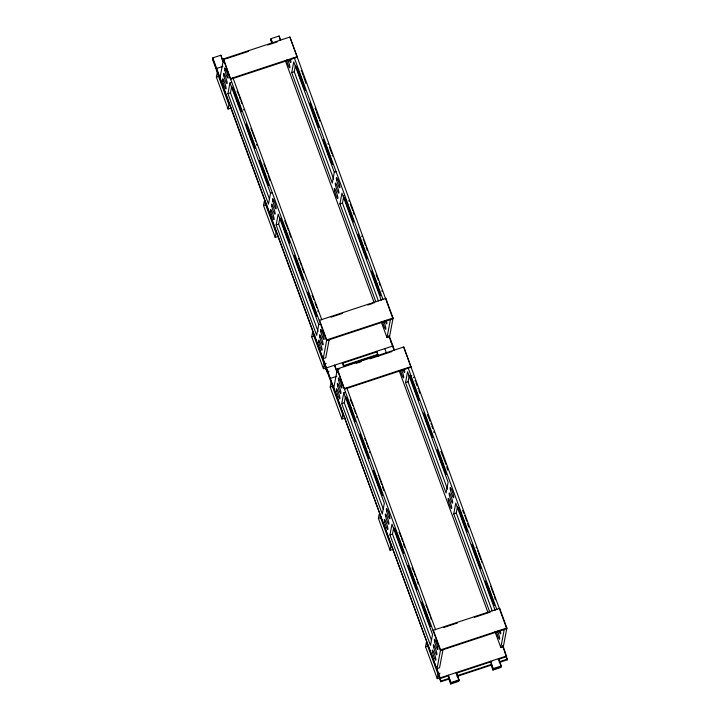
<?xml version="1.0" encoding="UTF-8"?>
<svg xmlns="http://www.w3.org/2000/svg" width="720" height="720" viewBox="0 0 720 720"><rect width="100%" height="100%" fill="white"/><g stroke="black" fill="none" stroke-linecap="round" stroke-linejoin="round"><path stroke-width="1.08" d="M223.596 62.595L220.878 55.206L212.778 57.879L212.508 59.319L217.287 72.324L217.422 71.604M216.522 69.147L216.657 68.427L222.975 66.348M228.087 109.044L216.369 77.139L217.206 72.702L228.924 104.607L228.087 109.044L231.228 108.009M220.878 55.206L222.687 61.2M220.032 77.634L223.569 58.914L289.89 37.044L297.099 56.673L296.964 57.393L230.643 79.272L223.569 58.914M229.968 82.872L270.513 193.302L268.479 204.102L227.925 93.663L229.968 82.872L231.651 82.314M269.46 199.062L230.454 92.835L231.678 86.355M280.647 40.221L279.099 36L270.999 38.673L270.729 40.113L271.863 43.2M279.099 36L280.125 39.888M289.89 37.044L392.931 318.753L326.61 340.632L223.434 59.634L225.126 59.085M275.22 237.402L263.502 205.497L264.339 201.06L276.057 232.965L275.22 237.402L278.361 236.367M291.717 72.621L293.751 61.83L334.305 172.26L332.262 183.06L291.717 72.621L294.246 71.793L295.47 65.313M276.138 224.964L278.172 214.164L318.726 324.603L316.683 335.394L276.138 224.964L278.667 224.127L279.891 217.647M325.521 368.001L323.424 368.694L311.715 336.789L312.552 332.361L326.97 371.808L328.995 371.142M375.84 301.734L339.921 203.922L341.964 193.122L381.357 300.402M319.401 321.003L319.545 320.283L385.857 298.404L393.066 318.033L389.538 336.753L387 337.59L381.204 321.804M378.369 300.897L342.459 203.085L343.881 195.525M319.545 320.283L326.754 339.912L323.217 358.632L325.746 357.795L329.148 339.795M323.424 368.694L324.27 364.257M326.97 371.808L324.225 363.24L324.09 363.951L326.196 363.258M330.336 379.107L330.471 378.387L336.789 376.299M341.901 419.004L330.183 387.099L331.02 382.671L342.738 414.567L341.901 419.004L345.042 417.969M331.236 381.555L331.101 382.275L326.322 369.27L326.592 367.83L392.913 345.951L392.778 346.671M333.846 387.585L337.383 368.874L403.704 346.995L410.913 366.633L410.778 367.353L344.457 389.223L337.383 368.874M343.773 392.823L384.327 503.262L382.284 514.053L341.739 403.623L343.773 392.823L345.465 392.265M383.274 509.013L344.268 402.786L345.492 396.306M385.722 299.124L385.857 298.404M387 337.59L390.402 319.59M390.663 342L390.798 341.28M393.543 349.848L393.678 349.128M403.704 346.995L506.745 628.713L440.424 650.592L337.248 369.594L339.777 368.757M390.114 550.296L378.396 518.4L379.233 513.963L390.951 545.868L390.114 550.296L393.255 549.261M405.522 382.581L407.565 371.781L448.119 482.22L446.076 493.011L405.522 382.581L408.06 381.744L409.284 375.264M389.943 534.915L391.986 524.115L432.54 634.554L430.497 645.354L389.943 534.915L392.481 534.078L393.705 527.607M439.335 677.961L437.238 678.654L425.529 646.749L426.366 642.321L440.784 681.768L448.884 679.095L449.019 678.375L440.919 681.048L440.784 681.768M490.041 612.738L453.735 513.873L455.778 503.082L495.171 610.362M433.215 630.954L433.35 630.234L499.671 608.364L506.88 627.993L503.343 646.704L500.814 647.541L495.018 631.755M492.183 610.857L456.264 513.036L457.488 506.565M433.35 630.234L440.559 649.872L437.031 668.583L439.56 667.746L442.962 649.755M437.238 678.654L438.084 674.217M448.695 675.729L440.271 678.51L212.778 57.879M450.684 684L450.954 682.56L448.254 675.198L450.819 683.28L458.919 680.607L456.354 672.525L459.054 679.887L458.784 681.327L450.684 684L448.884 679.095M499.536 609.075L499.671 608.364M491.157 665.145L491.292 664.425L457.119 675.702L456.984 676.422L491.157 665.145L492.957 670.059L501.057 667.386L501.327 665.946L498.627 658.584M492.957 670.059L493.227 668.619L490.527 661.257L493.092 669.339L501.192 666.666L498.492 659.304M500.814 647.541L504.216 629.55M504.468 651.951L504.603 651.231M502.857 645.372L506.592 656.631L498.168 659.412M507.492 659.088L499.392 661.752L499.257 662.472L507.357 659.808L502.722 646.092M226.593 58.599L248.697 51.3M267.651 45.054L277.119 41.931M216.369 77.139L219.51 76.104M230.778 78.552L297.099 56.673M227.925 93.663L230.454 92.835M270.513 193.302L272.205 192.744M334.305 172.26L335.988 171.702M263.502 205.497L266.643 204.462M339.921 203.922L342.459 203.085M330.984 317.178L342.567 313.362M367.83 305.028L373.095 303.291M318.726 324.603L320.409 324.045M311.715 336.789L314.856 335.754M326.754 339.912L393.066 318.033M342.252 363.339L376.983 351.882M343.305 365.742L377.478 354.474L377.343 355.194L344.178 366.129M356.193 363.339L361.458 361.602M369.882 358.83L391.986 351.54M330.183 387.099L333.324 386.064M344.592 388.503L410.913 366.633M410.157 376.137A32.157 4.365 71.7 0 1 413.361 383.607L414.243 385.911A25.632 3.483 71.7 0 1 415.413 389.097L416.556 392.382A32.472 4.41 71.7 0 1 419.166 400.653A32.157 4.365 71.7 0 1 415.971 393.174L415.08 390.87A25.632 3.483 71.7 0 1 413.91 387.684L412.776 384.39A32.472 4.41 71.7 0 1 410.157 376.119L411.849 375.561M341.739 403.623L344.268 402.786M378.396 518.4L381.537 517.356M453.735 513.873L456.264 513.036M443.745 627.48L457.434 622.971M474.273 617.409L487.962 612.9M425.529 646.749L428.67 645.714M440.559 649.872L506.88 627.993M440.01 673.209L437.895 673.911L438.03 673.191L440.919 681.048M440.406 677.79L506.727 655.911M456.057 673.299L491.85 661.491M450.954 682.56L459.054 679.887M493.227 668.619L501.327 665.946M302.076 72.828L302.373 73.584M315.594 109.638L315.891 110.394M350.289 204.12L350.586 204.876M415.89 382.779L416.187 383.535M429.408 419.598L430.002 421.11M477.612 550.89L477.909 551.646M252.099 131.436L251.802 130.68A32.157 4.365 71.7 0 0 250.92 128.475M265.32 167.49L265.617 168.246M300.015 261.972L300.312 262.728M313.533 298.791L313.83 299.547M379.134 477.45L379.431 478.206M352.179 414.207L351.297 411.903A25.632 3.483 71.7 0 1 350.127 408.726L348.984 405.432A32.472 4.41 71.7 0 1 346.374 397.161A32.157 4.365 71.7 0 1 349.569 404.649L350.46 406.953A25.632 3.483 71.7 0 1 351.63 410.139L352.764 413.424A32.472 4.41 71.7 0 1 355.374 421.695A32.157 4.365 71.7 0 1 352.179 414.207M427.347 608.742L427.644 609.498M329.409 147.204L329.706 147.969M364.104 241.686L364.401 242.451M377.613 278.505L378.207 280.044M443.223 457.164L443.52 457.929M491.427 588.456L491.724 589.221M238.581 94.626L238.878 95.391M286.794 225.918L287.388 227.457M352.395 404.577L352.692 405.342M400.608 535.878L400.905 536.643M302.67 74.349L302.967 75.123M350.883 205.641L351.171 206.415A25.632 3.483 71.7 0 1 352.053 208.791M416.484 384.3L416.781 385.074A25.632 3.483 71.7 0 1 417.069 385.866M464.688 515.601L464.985 516.375M252.396 132.201L252.693 132.975M265.914 169.011L266.211 169.785A25.632 3.483 71.7 0 1 267.093 172.161M300.609 263.493L300.906 264.267M366.21 442.152L366.507 442.935M379.728 478.971L380.025 479.745M414.423 573.453L414.72 574.227M427.941 610.263L428.229 611.037A25.632 3.483 71.7 0 1 429.111 613.413M294.183 57.537L383.058 299.592M407.988 367.497L496.872 609.552M294.246 71.793L333.639 179.073M408.06 381.744L447.453 489.024M389.043 335.412L394.461 350.172M388.908 336.132L393.939 349.839M505.917 655.875L507.357 659.808M285.372 60.804L374.247 302.859M399.186 370.755L488.061 612.81M270.999 38.673L272.547 42.894M384.813 348.624L386.361 352.845M270.864 39.393L272.412 43.614M378.648 356.562L376.713 351.297L378.198 356.436M344.088 366.777L342.54 362.574L343.566 366.444M232.92 77.742L321.804 319.806M346.734 387.702L435.618 629.757M334.692 365.157L337.41 372.546M334.44 365.247L337.14 372.609M278.667 224.127L318.06 331.407M392.481 534.078L431.487 640.314M212.643 58.599L440.271 678.51M466.155 519.561L466.731 521.19M417.951 388.26L418.239 389.079M352.341 209.601L352.629 210.42M304.137 78.309L304.713 79.938M429.399 614.223L429.687 615.042M402.66 541.413L402.372 540.603A25.632 3.483 71.7 0 0 401.49 538.2M381.195 482.931L381.762 484.56M367.677 446.112L367.965 446.931M315.594 304.272L316.161 305.901M302.076 267.453L302.364 268.272M267.381 172.971L267.669 173.79M253.863 136.161L254.151 136.98M493.479 594L493.767 594.819M479.961 557.181L480.249 558M445.266 462.699L445.842 464.346M431.748 425.889L432.036 426.708M379.665 284.04L380.232 285.687M366.147 247.23L366.435 248.049M331.452 152.748L331.74 153.567M317.943 115.938L318.222 116.757M416.457 579.042L416.745 579.87M368.253 447.75L368.532 448.578M354.735 410.94L355.014 411.759M302.643 269.091L303.21 270.747M289.134 232.281L289.413 233.1M254.439 137.799L254.718 138.618M240.921 100.98L241.2 101.808M480.528 558.828L480.816 559.656M432.324 427.536L432.603 428.364M418.806 390.717L419.085 391.545M366.723 248.877L367.002 249.705A32.472 4.41 71.7 0 1 367.281 250.533M353.205 212.058L353.484 212.886M318.51 117.576L318.789 118.404M304.992 80.766L305.271 81.594M430.263 616.68L430.542 617.508M316.449 306.729L316.728 307.557M268.236 175.428L268.515 176.256M298.539 258.372A32.157 4.365 71.7 0 1 299.421 260.496M301.194 265.059A25.632 3.483 71.7 0 1 301.491 265.851M303.489 271.575A32.472 4.41 71.7 0 1 303.768 272.403M303.291 279.837A32.157 4.365 71.7 0 1 300.096 272.367L299.205 270.063A25.632 3.483 71.7 0 1 298.035 266.877L296.901 263.592A32.472 4.41 71.7 0 1 294.291 255.312M303.291 279.855A32.472 4.41 71.7 0 0 300.681 271.575L299.538 268.29A25.632 3.483 71.7 0 0 298.368 265.104L297.486 262.809A32.157 4.365 71.7 0 0 294.291 255.33M312.057 295.182A32.157 4.365 71.7 0 1 313.236 298.035M315.009 302.661A25.632 3.483 71.7 0 1 315.297 303.462M317.817 310.887A32.472 4.41 71.7 0 1 318.087 311.715M284.733 220.869A32.157 4.365 71.7 0 1 286.497 225.153M287.685 228.24A25.632 3.483 71.7 0 1 288.558 230.643M289.692 233.928A32.472 4.41 71.7 0 1 290.79 237.258M263.844 163.881A32.157 4.365 71.7 0 1 265.023 166.743M268.794 177.093A32.472 4.41 71.7 0 1 269.874 180.423M259.596 160.83A32.472 4.41 71.7 0 0 262.206 169.101L263.349 172.386A25.632 3.483 71.7 0 0 264.51 175.572L265.401 177.867A32.157 4.365 71.7 0 0 268.596 185.355A32.472 4.41 71.7 0 0 265.986 177.093L264.852 173.808A25.632 3.483 71.7 0 0 263.682 170.622L262.791 168.327A32.157 4.365 71.7 0 0 259.596 160.839M252.99 133.758A25.632 3.483 71.7 0 1 253.575 135.351M255.276 140.274A32.472 4.41 71.7 0 1 255.555 141.111M256.617 144.441A32.472 4.41 71.7 0 1 256.878 145.269M237.105 90.954A32.157 4.365 71.7 0 1 238.284 93.861M239.472 96.948A25.632 3.483 71.7 0 1 240.345 99.351M241.488 102.636A32.472 4.41 71.7 0 1 241.767 103.464M243.612 109.278A32.472 4.41 71.7 0 1 243.855 110.097M386.298 320.22A5.382 0.729 71.7 0 1 386.802 323.874A5.382 0.729 71.7 0 1 385.083 320.895M383.832 321.408A5.382 0.729 71.7 0 1 385.83 328.041A5.382 0.729 71.7 0 1 384.822 328.032A5.382 0.729 71.7 0 1 382.536 321.408M290.511 59.535A5.382 0.729 71.7 0 1 290.781 62.523A5.382 0.729 71.7 0 1 289.116 59.535M287.865 60.048A5.382 0.729 71.7 0 1 289.863 66.672A5.382 0.729 71.7 0 1 288.855 66.672A5.382 0.729 71.7 0 1 286.569 60.039M361.746 235.971A32.157 4.365 71.7 0 1 362.034 236.646M363.213 239.454A32.157 4.365 71.7 0 1 363.51 240.183M364.689 243.234A25.632 3.483 71.7 0 1 365.571 245.61M367.083 258.795A32.157 4.365 71.7 0 1 363.888 251.325L362.997 249.021A25.632 3.483 71.7 0 1 361.827 245.835L360.693 242.55A32.472 4.41 71.7 0 1 358.074 234.27M367.083 258.813A32.472 4.41 71.7 0 0 364.473 250.533L363.33 247.248A25.632 3.483 71.7 0 0 362.16 244.062L361.269 241.767A32.157 4.365 71.7 0 0 358.074 234.288M376.137 274.833A32.157 4.365 71.7 0 1 377.325 277.74M379.089 282.42A25.632 3.483 71.7 0 1 379.377 283.23M381.87 290.673A32.472 4.41 71.7 0 1 382.131 291.501M348.813 200.511A32.157 4.365 71.7 0 1 349.101 201.213M353.763 213.723A32.472 4.41 71.7 0 1 354.033 214.551M327.924 143.541A32.157 4.365 71.7 0 1 328.221 144.252M330.003 148.743A25.632 3.483 71.7 0 1 331.164 151.929M332.307 155.214A32.472 4.41 71.7 0 1 332.586 156.051M315 108.153A32.157 4.365 71.7 0 1 315.297 108.891M316.485 111.933A25.632 3.483 71.7 0 1 317.655 115.119M319.347 120.069A32.472 4.41 71.7 0 1 319.617 120.906M301.185 70.623A32.157 4.365 71.7 0 1 301.482 71.343M303.552 76.698A25.632 3.483 71.7 0 1 303.849 77.499M305.55 82.422A32.472 4.41 71.7 0 1 305.829 83.259M412.056 567.639A32.157 4.365 71.7 0 1 413.829 571.923M415.008 575.01A25.632 3.483 71.7 0 1 415.593 576.603M417.303 581.526A32.472 4.41 71.7 0 1 418.113 584.028M425.871 605.133A32.157 4.365 71.7 0 1 426.753 607.257M430.821 618.336A32.472 4.41 71.7 0 1 431.091 619.173M399.123 532.206A32.157 4.365 71.7 0 1 400.311 535.113M403.506 543.888A32.472 4.41 71.7 0 1 404.604 547.218M394.578 528.471A32.157 4.365 71.7 0 1 397.782 535.941L398.664 538.245A25.632 3.483 71.7 0 1 399.834 541.431L400.977 544.725A32.472 4.41 71.7 0 1 403.587 552.996M394.587 528.462A32.472 4.41 71.7 0 0 397.197 536.733L398.331 540.018A25.632 3.483 71.7 0 0 399.501 543.204L400.392 545.499A32.157 4.365 71.7 0 0 403.587 552.978M378.243 475.245A32.157 4.365 71.7 0 1 378.54 475.965M380.61 481.32A25.632 3.483 71.7 0 1 380.898 482.121M382.608 487.044A32.472 4.41 71.7 0 1 383.688 490.374M364.725 438.435A32.157 4.365 71.7 0 1 365.616 440.631M366.804 443.718A25.632 3.483 71.7 0 1 367.092 444.51M369.639 451.899A32.472 4.41 71.7 0 1 369.909 452.727M350.334 399.537A32.157 4.365 71.7 0 1 352.098 403.812M353.871 408.501A25.632 3.483 71.7 0 1 354.159 409.302M355.302 412.587A32.472 4.41 71.7 0 1 355.572 413.424M356.652 416.754A32.472 4.41 71.7 0 1 356.913 417.582M500.211 630.513A5.382 0.729 71.7 0 1 500.616 633.834A5.382 0.729 71.7 0 1 499.032 631.179M497.52 631.062A5.382 0.729 71.7 0 1 499.599 637.749A5.382 0.729 71.7 0 1 498.753 638.217A5.382 0.729 71.7 0 1 496.422 631.674M404.235 369.153A5.382 0.729 71.7 0 1 404.64 372.465A5.382 0.729 71.7 0 1 403.056 369.819M401.544 369.702A5.382 0.729 71.7 0 1 403.632 376.38A5.382 0.729 71.7 0 1 402.786 376.857A5.382 0.729 71.7 0 1 400.455 370.314M476.136 547.281A32.157 4.365 71.7 0 1 476.433 547.974M478.503 553.185A25.632 3.483 71.7 0 1 479.673 556.371M481.365 561.321A32.472 4.41 71.7 0 1 481.635 562.149M490.536 586.215A32.157 4.365 71.7 0 1 490.833 586.953M492.021 589.995A25.632 3.483 71.7 0 1 493.191 593.181M494.334 596.466A32.472 4.41 71.7 0 1 495.423 599.796M462.618 510.471A32.157 4.365 71.7 0 1 463.806 513.324M465.579 517.95A25.632 3.483 71.7 0 1 465.867 518.751M467.577 523.674A32.472 4.41 71.7 0 1 468.648 527.004M440.865 451.449A32.157 4.365 71.7 0 1 442.926 456.399M443.808 458.703A25.632 3.483 71.7 0 1 444.978 461.889M446.67 466.839A32.472 4.41 71.7 0 1 447.732 470.16M427.347 414.63A32.157 4.365 71.7 0 1 429.111 418.842M430.884 423.468A25.632 3.483 71.7 0 1 431.172 424.269M433.692 431.694A32.472 4.41 71.7 0 1 433.962 432.522M413.541 377.163A32.157 4.365 71.7 0 1 413.829 377.82M414.999 380.583A32.157 4.365 71.7 0 1 415.296 381.303M419.364 392.382A32.472 4.41 71.7 0 1 419.643 393.21M299.844 74.421L299.547 73.665A32.157 4.365 71.7 0 0 296.352 66.177A32.472 4.41 71.7 0 0 298.962 74.439L300.096 77.724A25.632 3.483 71.7 0 0 301.266 80.91L302.157 83.205A32.157 4.365 71.7 0 0 305.352 90.693A32.472 4.41 71.7 0 0 302.742 82.431L301.599 79.146A25.632 3.483 71.7 0 0 300.438 75.96L299.844 74.421M313.362 111.231L313.065 110.475A32.157 4.365 71.7 0 0 309.861 102.987A32.472 4.41 71.7 0 0 312.48 111.249L313.614 114.534A25.632 3.483 71.7 0 0 314.784 117.72L315.675 120.015A32.157 4.365 71.7 0 0 318.87 127.503A32.472 4.41 71.7 0 0 316.26 119.241L315.117 115.956A25.632 3.483 71.7 0 0 313.947 112.77L313.362 111.231M326.88 148.041L326.583 147.285A32.157 4.365 71.7 0 0 323.379 139.797A32.472 4.41 71.7 0 0 325.998 148.068L327.132 151.353A25.632 3.483 71.7 0 0 328.302 154.53L329.193 156.834A32.157 4.365 71.7 0 0 332.388 164.313A32.472 4.41 71.7 0 0 329.778 156.051L328.635 152.766A25.632 3.483 71.7 0 0 327.465 149.58L326.88 148.041M348.048 205.713L347.76 204.957A32.157 4.365 71.7 0 0 344.556 197.469A32.472 4.41 71.7 0 0 347.166 205.74L348.309 209.016A25.632 3.483 71.7 0 0 349.479 212.202L350.37 214.497A32.157 4.365 71.7 0 0 353.565 221.985A32.472 4.41 71.7 0 0 350.955 213.723L349.812 210.438A25.632 3.483 71.7 0 0 348.642 207.252L348.048 205.713M375.084 279.333L374.787 278.577A32.157 4.365 71.7 0 0 371.592 271.098A32.472 4.41 71.7 0 0 374.202 279.36L375.345 282.645A25.632 3.483 71.7 0 0 376.515 285.831L377.406 288.126A32.157 4.365 71.7 0 0 380.601 295.605A32.472 4.41 71.7 0 0 377.991 287.343L376.848 284.058A25.632 3.483 71.7 0 0 375.678 280.872L375.084 279.333M427.167 421.182L426.879 420.426A32.157 4.365 71.7 0 0 423.675 412.947A32.472 4.41 71.7 0 0 426.285 421.209L427.428 424.494A25.632 3.483 71.7 0 0 428.598 427.68L429.489 429.975A32.157 4.365 71.7 0 0 432.684 437.454A32.472 4.41 71.7 0 0 430.074 429.192L428.931 425.907A25.632 3.483 71.7 0 0 427.761 422.721L427.167 421.182M440.685 457.992L440.388 457.245A32.157 4.365 71.7 0 0 437.193 449.757A32.472 4.41 71.7 0 0 439.803 458.019L440.946 461.304A25.632 3.483 71.7 0 0 442.116 464.49L443.007 466.785A32.157 4.365 71.7 0 0 446.202 474.273A32.472 4.41 71.7 0 0 443.592 466.002L442.449 462.726A25.632 3.483 71.7 0 0 441.279 459.54L440.685 457.992M461.862 515.664L461.565 514.908A32.157 4.365 71.7 0 0 458.37 507.429A32.472 4.41 71.7 0 0 460.98 515.691L462.123 518.976A25.632 3.483 71.7 0 0 463.293 522.162L464.184 524.457A32.157 4.365 71.7 0 0 467.379 531.945A32.472 4.41 71.7 0 0 464.769 523.674L463.626 520.389A25.632 3.483 71.7 0 0 462.456 517.212L461.862 515.664M475.38 552.483L475.083 551.727A32.157 4.365 71.7 0 0 471.888 544.239A32.472 4.41 71.7 0 0 474.498 552.501L475.641 555.786A25.632 3.483 71.7 0 0 476.811 558.972L477.693 561.267A32.157 4.365 71.7 0 0 480.897 568.755A32.472 4.41 71.7 0 0 478.287 560.493L477.144 557.208A25.632 3.483 71.7 0 0 475.974 554.022L475.38 552.483M488.898 589.293L488.601 588.537A32.157 4.365 71.7 0 0 485.406 581.049A32.472 4.41 71.7 0 0 488.016 589.311L489.159 592.596A25.632 3.483 71.7 0 0 490.329 595.782L491.211 598.077A32.157 4.365 71.7 0 0 494.415 605.565A32.472 4.41 71.7 0 0 491.796 597.303L490.662 594.018A25.632 3.483 71.7 0 0 489.492 590.832L488.898 589.293M236.052 95.463L235.755 94.707A32.157 4.365 71.7 0 0 232.56 87.219A32.472 4.41 71.7 0 0 235.17 95.481L236.313 98.766A25.632 3.483 71.7 0 0 237.483 101.952L238.365 104.247A32.157 4.365 71.7 0 0 241.569 111.735A32.472 4.41 71.7 0 0 238.959 103.473L237.816 100.188A25.632 3.483 71.7 0 0 236.646 97.002L236.052 95.463M249.57 132.273L249.273 131.517A32.157 4.365 71.7 0 0 246.078 124.029A32.472 4.41 71.7 0 0 248.688 132.291L249.831 135.576A25.632 3.483 71.7 0 0 251.001 138.762L251.883 141.057A32.157 4.365 71.7 0 0 255.087 148.545A32.472 4.41 71.7 0 0 252.468 140.283L251.334 136.998A25.632 3.483 71.7 0 0 250.164 133.812L249.57 132.273M284.265 226.755L283.968 225.999A32.157 4.365 71.7 0 0 280.773 218.511A32.472 4.41 71.7 0 0 283.383 226.773L284.517 230.058A25.632 3.483 71.7 0 0 285.687 233.244L286.578 235.539A32.157 4.365 71.7 0 0 289.773 243.027A32.472 4.41 71.7 0 0 287.163 234.765L286.029 231.48A25.632 3.483 71.7 0 0 284.859 228.294L284.265 226.755M311.301 300.375L311.004 299.619A32.157 4.365 71.7 0 0 307.8 292.14A32.472 4.41 71.7 0 0 310.419 300.402L311.553 303.687A25.632 3.483 71.7 0 0 312.723 306.873L313.614 309.168A32.157 4.365 71.7 0 0 316.809 316.647A32.472 4.41 71.7 0 0 314.199 308.385L313.056 305.1A25.632 3.483 71.7 0 0 311.886 301.914L311.301 300.375M363.384 442.224L363.087 441.468A32.157 4.365 71.7 0 0 359.892 433.989A32.472 4.41 71.7 0 0 362.502 442.251L363.636 445.536A25.632 3.483 71.7 0 0 364.806 448.722L365.697 451.017A32.157 4.365 71.7 0 0 368.892 458.496A32.472 4.41 71.7 0 0 366.282 450.234L365.148 446.949A25.632 3.483 71.7 0 0 363.978 443.763L363.384 442.224M376.902 479.034L376.605 478.278A32.157 4.365 71.7 0 0 373.41 470.799A32.472 4.41 71.7 0 0 376.02 479.061L377.154 482.346A25.632 3.483 71.7 0 0 378.324 485.532L379.215 487.827A32.157 4.365 71.7 0 0 382.41 495.306A32.472 4.41 71.7 0 0 379.8 487.044L378.657 483.759A25.632 3.483 71.7 0 0 377.487 480.582L376.902 479.034M411.597 573.525L411.3 572.769A32.157 4.365 71.7 0 0 408.096 565.281A32.472 4.41 71.7 0 0 410.715 573.543L411.849 576.828A25.632 3.483 71.7 0 0 413.019 580.014L413.91 582.309A32.157 4.365 71.7 0 0 417.105 589.797A32.472 4.41 71.7 0 0 414.495 581.535L413.352 578.25A25.632 3.483 71.7 0 0 412.182 575.064L411.597 573.525M425.106 610.335L424.809 609.579A32.157 4.365 71.7 0 0 421.614 602.091A32.472 4.41 71.7 0 0 424.224 610.353L425.367 613.638A25.632 3.483 71.7 0 0 426.537 616.824L427.428 619.119A32.157 4.365 71.7 0 0 430.623 626.607A32.472 4.41 71.7 0 0 428.013 618.345L426.87 615.06A25.632 3.483 71.7 0 0 425.7 611.874L425.106 610.335M320.841 331.857A5.382 0.729 71.7 0 0 323.982 339.534A5.382 0.729 71.7 0 0 322.173 331.857A5.382 0.729 71.7 0 0 320.841 331.857M319.815 337.257A5.382 0.729 71.7 0 0 322.965 344.934A5.382 0.729 71.7 0 0 321.147 337.257A5.382 0.729 71.7 0 0 319.815 337.257M318.798 342.657A5.382 0.729 71.7 0 0 321.939 350.325A5.382 0.729 71.7 0 0 320.13 342.657A5.382 0.729 71.7 0 0 318.798 342.657M270.81 211.968A5.382 0.729 71.7 0 0 273.96 219.645A5.382 0.729 71.7 0 0 272.142 211.977A5.382 0.729 71.7 0 0 270.81 211.968M271.836 206.577A5.382 0.729 71.7 0 0 274.977 214.245A5.382 0.729 71.7 0 0 273.168 206.577A5.382 0.729 71.7 0 0 271.836 206.577M272.853 201.177A5.382 0.729 71.7 0 0 275.994 208.845A5.382 0.729 71.7 0 0 274.185 201.177A5.382 0.729 71.7 0 0 272.853 201.177M224.865 70.497A5.382 0.729 71.7 0 0 228.015 78.165A5.382 0.729 71.7 0 0 226.197 70.497A5.382 0.729 71.7 0 0 224.865 70.497M223.848 75.888A5.382 0.729 71.7 0 0 226.989 83.565A5.382 0.729 71.7 0 0 225.18 75.897A5.382 0.729 71.7 0 0 223.848 75.888M222.831 81.288A5.382 0.729 71.7 0 0 225.972 88.965A5.382 0.729 71.7 0 0 224.163 81.297A5.382 0.729 71.7 0 0 222.831 81.288M334.602 190.935A5.382 0.729 71.7 0 0 337.743 198.603A5.382 0.729 71.7 0 0 335.934 190.935A5.382 0.729 71.7 0 0 334.602 190.935M335.619 185.535A5.382 0.729 71.7 0 0 338.769 193.203A5.382 0.729 71.7 0 0 336.951 185.535A5.382 0.729 71.7 0 0 335.619 185.535M336.645 180.135A5.382 0.729 71.7 0 0 339.786 187.812A5.382 0.729 71.7 0 0 337.977 180.135A5.382 0.729 71.7 0 0 336.645 180.135M434.646 641.808A5.382 0.729 71.7 0 0 437.796 649.485A5.382 0.729 71.7 0 0 435.978 641.817A5.382 0.729 71.7 0 0 434.646 641.808M433.629 647.208A5.382 0.729 71.7 0 0 436.779 654.885A5.382 0.729 71.7 0 0 434.961 647.217A5.382 0.729 71.7 0 0 433.629 647.208M432.612 652.608A5.382 0.729 71.7 0 0 435.753 660.285A5.382 0.729 71.7 0 0 433.944 652.608A5.382 0.729 71.7 0 0 432.612 652.608M384.624 521.928A5.382 0.729 71.7 0 0 387.774 529.605A5.382 0.729 71.7 0 0 385.956 521.928A5.382 0.729 71.7 0 0 384.624 521.928M385.641 516.528A5.382 0.729 71.7 0 0 388.791 524.205A5.382 0.729 71.7 0 0 386.973 516.528A5.382 0.729 71.7 0 0 385.641 516.528M386.667 511.128A5.382 0.729 71.7 0 0 389.808 518.805A5.382 0.729 71.7 0 0 387.999 511.137A5.382 0.729 71.7 0 0 386.667 511.128M338.679 380.448A5.382 0.729 71.7 0 0 341.829 388.125A5.382 0.729 71.7 0 0 340.011 380.448A5.382 0.729 71.7 0 0 338.679 380.448M337.662 385.848A5.382 0.729 71.7 0 0 340.803 393.525A5.382 0.729 71.7 0 0 338.994 385.848A5.382 0.729 71.7 0 0 337.662 385.848M336.636 391.248A5.382 0.729 71.7 0 0 339.786 398.916A5.382 0.729 71.7 0 0 337.968 391.248A5.382 0.729 71.7 0 0 336.636 391.248M448.416 500.886A5.382 0.729 71.7 0 0 451.557 508.563A5.382 0.729 71.7 0 0 449.748 500.886A5.382 0.729 71.7 0 0 448.416 500.886M449.433 495.486A5.382 0.729 71.7 0 0 452.574 503.163A5.382 0.729 71.7 0 0 450.765 495.486A5.382 0.729 71.7 0 0 449.433 495.486M450.45 490.086A5.382 0.729 71.7 0 0 453.6 497.763A5.382 0.729 71.7 0 0 451.782 490.095A5.382 0.729 71.7 0 0 450.45 490.086"/></g></svg>
